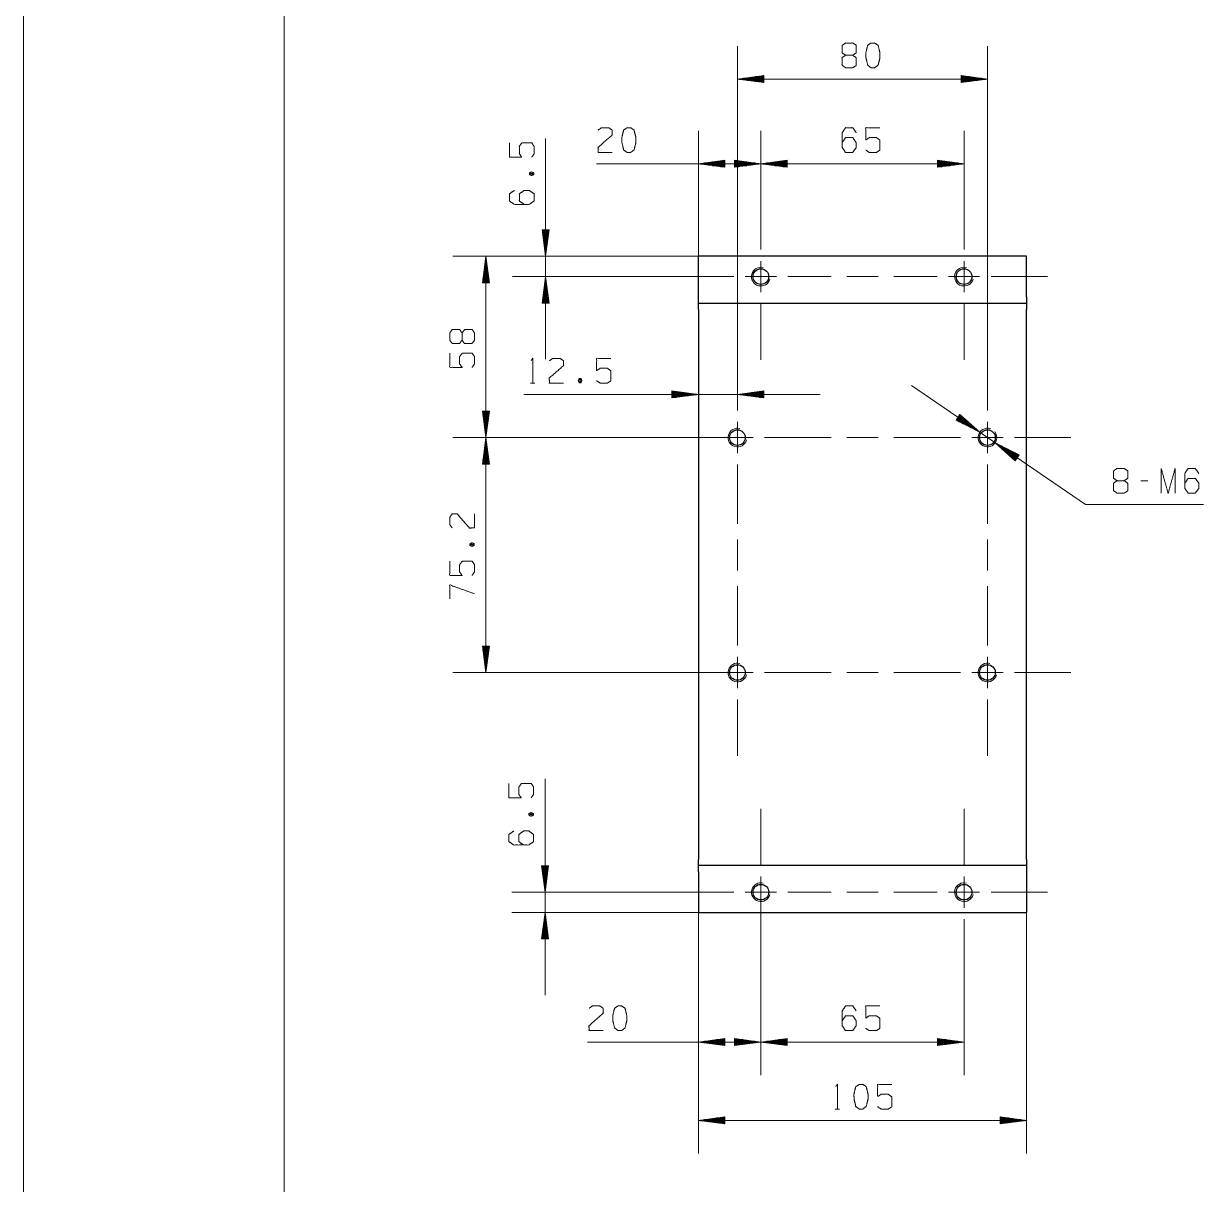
# Model space of a CAD drawing. Header units: millimetres. Extents: x 0 to 210, y 0 to 297.
# Drawn here: x 0 to 113.2, y 111.4 to 222.9 of the extents above; entities that cross this region are included whole.
import ezdxf

# ---------------------------------------------------------------- set-up
doc = ezdxf.new("R2010")
doc.units = ezdxf.units.MM
doc.layers.add('101', color=7, linetype='Continuous', true_color=0xffffff)

msp = doc.modelspace()

# ---------------------------------------------------------------- linework, layer by layer
at = {"layer": '101', "color": 133, "linetype": 'Continuous', "lineweight": 18}
for p, q in [((0, 297), (0, 0)), ((25, 292), (25, 5))]:
    msp.add_line(p, q, dxfattribs=at)
at = {"layer": '101', "color": 22, "linetype": 'Continuous', "lineweight": 18}
for p, q in [((68.51, 191.15), (68.51, 220.74)), ((92.51, 191.15), (92.51, 220.74)), ((71.05, 217.9), (68.51, 217.57)), ((68.51, 217.57), (71.05, 217.23)), ((68.51, 217.57), (92.51, 217.57)), ((71.05, 217.59), (68.71, 217.59)), ((71.05, 217.54), (68.71, 217.54)), ((71.05, 217.64), (69.09, 217.64)), ((71.05, 217.49), (69.09, 217.49)), ((71.05, 217.69), (69.48, 217.69)), ((71.05, 217.44), (69.48, 217.44)), ((71.05, 217.75), (69.86, 217.75)), ((71.05, 217.8), (70.25, 217.8)), ((71.05, 217.85), (70.64, 217.85)), ((71.05, 217.9), (71.02, 217.9)), ((71.05, 217.9), (71.02, 217.9)), ((71.05, 217.23), (71.05, 217.9)), ((89.97, 217.9), (90.01, 217.9)), ((89.97, 217.9), (90.01, 217.9)), ((92.51, 217.57), (89.97, 217.9)), ((89.97, 217.9), (89.97, 217.23)), ((89.97, 217.85), (90.39, 217.85)), ((89.97, 217.8), (90.78, 217.8)), ((89.97, 217.75), (91.16, 217.75)), ((89.97, 217.69), (91.55, 217.69)), ((89.97, 217.64), (91.93, 217.64)), ((89.97, 217.59), (92.32, 217.59)), ((89.97, 217.23), (92.51, 217.57)), ((89.97, 217.54), (92.32, 217.54)), ((89.97, 217.49), (91.93, 217.49)), ((89.97, 217.44), (91.55, 217.44)), ((71.05, 217.39), (69.86, 217.39)), ((71.05, 217.34), (70.25, 217.34)), ((71.05, 217.29), (70.64, 217.29)), ((71.05, 217.24), (71.02, 217.24)), ((71.05, 217.24), (71.02, 217.24)), ((89.97, 217.39), (91.16, 217.39)), ((89.97, 217.34), (90.78, 217.34)), ((89.97, 217.29), (90.39, 217.29)), ((89.97, 217.24), (90.01, 217.24)), ((89.97, 217.24), (90.01, 217.24)), ((50.1, 211.87), (50.1, 190.66)), ((64.76, 200.55), (64.76, 212.61)), ((70.76, 204.37), (70.76, 212.61)), ((70.76, 204.37), (70.76, 212.61)), ((90.26, 204.37), (90.26, 212.61)), ((67.3, 209.77), (64.76, 209.43)), ((67.3, 209.51), (65.34, 209.51)), ((67.3, 209.56), (65.73, 209.56)), ((67.3, 209.61), (66.11, 209.61)), ((67.3, 209.66), (66.5, 209.66)), ((67.3, 209.71), (66.89, 209.71)), ((67.3, 209.76), (67.27, 209.76)), ((67.3, 209.76), (67.27, 209.76)), ((67.3, 209.1), (67.3, 209.77)), ((70.76, 209.43), (68.22, 209.77)), ((68.22, 209.77), (68.22, 209.1)), ((68.22, 209.76), (68.26, 209.76)), ((68.22, 209.76), (68.26, 209.76)), ((68.22, 209.71), (68.64, 209.71)), ((68.22, 209.66), (69.03, 209.66)), ((68.22, 209.61), (69.41, 209.61)), ((68.22, 209.56), (69.8, 209.56)), ((68.22, 209.51), (70.18, 209.51)), ((73.3, 209.77), (70.76, 209.43)), ((73.3, 209.51), (71.34, 209.51)), ((73.3, 209.56), (71.73, 209.56)), ((73.3, 209.61), (72.11, 209.61)), ((73.3, 209.66), (72.5, 209.66)), ((73.3, 209.71), (72.89, 209.71)), ((73.3, 209.76), (73.27, 209.76)), ((73.3, 209.76), (73.27, 209.76)), ((73.3, 209.1), (73.3, 209.77)), ((87.72, 209.77), (87.72, 209.1)), ((90.26, 209.43), (87.72, 209.77)), ((87.72, 209.76), (87.76, 209.76)), ((87.72, 209.76), (87.76, 209.76)), ((87.72, 209.71), (88.14, 209.71)), ((87.72, 209.66), (88.53, 209.66)), ((87.72, 209.61), (88.91, 209.61)), ((87.72, 209.56), (89.3, 209.56)), ((87.72, 209.51), (89.68, 209.51)), ((70.76, 209.43), (54.97, 209.43)), ((64.76, 209.43), (67.3, 209.1)), ((67.3, 209.46), (64.96, 209.46)), ((67.3, 209.41), (64.96, 209.41)), ((67.3, 209.35), (65.34, 209.35)), ((67.3, 209.3), (65.73, 209.3)), ((67.3, 209.25), (66.11, 209.25)), ((67.3, 209.2), (66.5, 209.2)), ((67.3, 209.15), (66.89, 209.15)), ((67.3, 209.1), (67.27, 209.1)), ((67.3, 209.1), (67.27, 209.1)), ((68.22, 209.46), (70.57, 209.46)), ((68.22, 209.1), (70.76, 209.43)), ((68.22, 209.41), (70.57, 209.41)), ((68.22, 209.35), (70.18, 209.35)), ((68.22, 209.3), (69.8, 209.3)), ((68.22, 209.25), (69.41, 209.25)), ((68.22, 209.2), (69.03, 209.2)), ((68.22, 209.15), (68.64, 209.15)), ((68.22, 209.1), (68.26, 209.1)), ((68.22, 209.1), (68.26, 209.1)), ((70.76, 209.43), (73.3, 209.1)), ((70.76, 209.43), (90.26, 209.43)), ((73.3, 209.46), (70.96, 209.46)), ((73.3, 209.41), (70.96, 209.41)), ((73.3, 209.35), (71.34, 209.35)), ((73.3, 209.3), (71.73, 209.3)), ((73.3, 209.25), (72.11, 209.25)), ((73.3, 209.2), (72.5, 209.2)), ((73.3, 209.15), (72.89, 209.15)), ((73.3, 209.1), (73.27, 209.1)), ((73.3, 209.1), (73.27, 209.1)), ((87.72, 209.46), (90.07, 209.46)), ((87.72, 209.1), (90.26, 209.43)), ((87.72, 209.41), (90.07, 209.41)), ((87.72, 209.35), (89.68, 209.35)), ((87.72, 209.3), (89.3, 209.3)), ((87.72, 209.25), (88.91, 209.25)), ((87.72, 209.2), (88.53, 209.2)), ((87.72, 209.15), (88.14, 209.15)), ((87.72, 209.1), (87.76, 209.1)), ((87.72, 209.1), (87.76, 209.1)), ((49.76, 203.09), (50.1, 200.55)), ((50.43, 203.09), (49.76, 203.09)), ((49.77, 203.09), (49.77, 203.06)), ((49.77, 203.09), (49.77, 203.06)), ((49.82, 203.09), (49.82, 202.67)), ((49.87, 203.09), (49.87, 202.29)), ((49.92, 203.09), (49.92, 201.9)), ((49.97, 203.09), (49.97, 201.51)), ((50.02, 203.09), (50.02, 201.13)), ((50.07, 203.09), (50.07, 200.74)), ((50.1, 200.55), (50.43, 203.09)), ((50.12, 203.09), (50.12, 200.74)), ((50.17, 203.09), (50.17, 201.13)), ((50.22, 203.09), (50.22, 201.51)), ((50.27, 203.09), (50.27, 201.9)), ((50.32, 203.09), (50.32, 202.29)), ((50.38, 203.09), (50.38, 202.67)), ((50.43, 203.09), (50.43, 203.06)), ((50.43, 203.09), (50.43, 203.06)), ((64.76, 200.55), (41.2, 200.55)), ((44.37, 200.55), (44.04, 198.01)), ((44.37, 183.15), (44.37, 200.55)), ((44.71, 198.01), (44.37, 200.55)), ((64.76, 200.55), (46.92, 200.55)), ((44.24, 198.01), (44.24, 199.58)), ((44.3, 198.01), (44.3, 199.97)), ((44.35, 198.01), (44.35, 200.36)), ((44.4, 198.01), (44.4, 200.36)), ((44.45, 198.01), (44.45, 199.97)), ((44.5, 198.01), (44.5, 199.58)), ((44.09, 198.01), (44.09, 198.43)), ((44.14, 198.01), (44.14, 198.81)), ((44.19, 198.01), (44.19, 199.2)), ((44.55, 198.01), (44.55, 199.2)), ((44.6, 198.01), (44.6, 198.81)), ((44.65, 198.01), (44.65, 198.43)), ((65, 198.6), (46.92, 198.6)), ((50.1, 198.6), (49.76, 196.06)), ((50.07, 196.06), (50.07, 198.41)), ((50.43, 196.06), (50.1, 198.6)), ((50.12, 196.06), (50.12, 198.41)), ((44.04, 198.01), (44.04, 198.04)), ((44.04, 198.01), (44.04, 198.04)), ((44.04, 198.01), (44.71, 198.01)), ((44.7, 198.01), (44.7, 198.04)), ((44.7, 198.01), (44.7, 198.04)), ((49.92, 196.06), (49.92, 197.25)), ((49.97, 196.06), (49.97, 197.63)), ((50.02, 196.06), (50.02, 198.02)), ((50.17, 196.06), (50.17, 198.02)), ((50.22, 196.06), (50.22, 197.63)), ((50.27, 196.06), (50.27, 197.25)), ((49.76, 196.06), (50.43, 196.06)), ((49.77, 196.06), (49.77, 196.09)), ((49.77, 196.06), (49.77, 196.09)), ((49.82, 196.06), (49.82, 196.48)), ((49.87, 196.06), (49.87, 196.86)), ((50.32, 196.06), (50.32, 196.86)), ((50.38, 196.06), (50.38, 196.48)), ((50.43, 196.06), (50.43, 196.09)), ((50.43, 196.06), (50.43, 196.09)), ((85.22, 188.15), (101.91, 176.71)), ((48.02, 187.28), (76.45, 187.28)), ((62.22, 187.62), (62.22, 186.95)), ((64.76, 187.28), (62.22, 187.62)), ((62.22, 187.61), (62.26, 187.61)), ((62.22, 187.61), (62.26, 187.61)), ((62.22, 187.56), (62.64, 187.56)), ((62.22, 187.51), (63.03, 187.51)), ((62.22, 187.46), (63.41, 187.46)), ((62.22, 187.41), (63.8, 187.41)), ((62.22, 187.36), (64.18, 187.36)), ((62.22, 187.31), (64.57, 187.31)), ((62.22, 186.95), (64.76, 187.28)), ((62.22, 187.26), (64.57, 187.26)), ((62.22, 187.21), (64.18, 187.21)), ((62.22, 187.16), (63.8, 187.16)), ((62.22, 187.11), (63.41, 187.11)), ((62.22, 187.05), (63.03, 187.05)), ((62.22, 187), (62.64, 187)), ((62.22, 186.95), (62.26, 186.95)), ((62.22, 186.95), (62.26, 186.95)), ((71.05, 187.62), (68.51, 187.28)), ((68.51, 187.28), (71.05, 186.95)), ((71.05, 187.31), (68.71, 187.31)), ((71.05, 187.26), (68.71, 187.26)), ((71.05, 187.36), (69.09, 187.36)), ((71.05, 187.21), (69.09, 187.21)), ((71.05, 187.41), (69.48, 187.41)), ((71.05, 187.16), (69.48, 187.16)), ((71.05, 187.46), (69.86, 187.46)), ((71.05, 187.11), (69.86, 187.11)), ((71.05, 187.51), (70.25, 187.51)), ((71.05, 187.05), (70.25, 187.05)), ((71.05, 187.56), (70.64, 187.56)), ((71.05, 187), (70.64, 187)), ((71.05, 187.61), (71.02, 187.61)), ((71.05, 187.61), (71.02, 187.61)), ((71.05, 186.95), (71.02, 186.95)), ((71.05, 186.95), (71.02, 186.95)), ((71.05, 186.95), (71.05, 187.62)), ((44.71, 185.69), (44.04, 185.69)), ((44.04, 185.69), (44.37, 183.15)), ((44.04, 185.69), (44.04, 185.66)), ((44.04, 185.69), (44.04, 185.66)), ((44.09, 185.69), (44.09, 185.27)), ((44.14, 185.69), (44.14, 184.89)), ((44.19, 185.69), (44.19, 184.5)), ((44.24, 185.69), (44.24, 184.11)), ((44.3, 185.69), (44.3, 183.73)), ((44.35, 185.69), (44.35, 183.34)), ((44.37, 183.15), (44.71, 185.69)), ((44.4, 185.69), (44.4, 183.34)), ((44.45, 185.69), (44.45, 183.73)), ((44.5, 185.69), (44.5, 184.11)), ((44.55, 185.69), (44.55, 184.5)), ((44.6, 185.69), (44.6, 184.89)), ((44.65, 185.69), (44.65, 185.27)), ((44.7, 185.69), (44.7, 185.66)), ((44.7, 185.69), (44.7, 185.66)), ((89.86, 185.37), (89.49, 184.82)), ((89.49, 184.82), (91.77, 183.66)), ((89.49, 184.82), (89.52, 184.8)), ((89.49, 184.82), (89.52, 184.8)), ((89.52, 184.86), (89.86, 184.63)), ((89.55, 184.91), (90.21, 184.45)), ((89.58, 184.95), (90.56, 184.28)), ((89.6, 184.99), (90.9, 184.1)), ((89.63, 185.03), (91.25, 183.92)), ((89.66, 185.07), (91.6, 183.75)), ((89.69, 185.12), (91.63, 183.79)), ((89.72, 185.16), (91.34, 184.05)), ((89.75, 185.2), (91.05, 184.31)), ((89.78, 185.24), (90.76, 184.57)), ((89.81, 185.28), (90.47, 184.83)), ((89.83, 185.32), (90.18, 185.09)), ((89.86, 185.37), (89.89, 185.35)), ((91.77, 183.66), (89.86, 185.37)), ((89.86, 185.37), (89.89, 185.35)), ((60.51, 183.15), (41.2, 183.15)), ((68.51, 183.15), (41.2, 183.15)), ((44.37, 183.15), (44.04, 180.61)), ((44.3, 180.61), (44.3, 182.57)), ((44.35, 180.61), (44.35, 182.96)), ((44.37, 160.59), (44.37, 183.15)), ((44.71, 180.61), (44.37, 183.15)), ((44.4, 180.61), (44.4, 182.96)), ((44.45, 180.61), (44.45, 182.57)), ((95.54, 181.48), (93.26, 182.64)), ((93.26, 182.64), (95.16, 180.93)), ((95.34, 181.18), (93.4, 182.51)), ((95.37, 181.23), (93.43, 182.55)), ((95.39, 181.27), (93.78, 182.38)), ((44.14, 180.61), (44.14, 181.41)), ((44.19, 180.61), (44.19, 181.8)), ((44.24, 180.61), (44.24, 182.18)), ((44.5, 180.61), (44.5, 182.18)), ((44.55, 180.61), (44.55, 181.8)), ((44.6, 180.61), (44.6, 181.41)), ((95.31, 181.14), (93.69, 182.25)), ((95.28, 181.1), (93.98, 181.99)), ((95.42, 181.31), (94.12, 182.2)), ((95.25, 181.06), (94.27, 181.73)), ((95.45, 181.35), (94.47, 182.02)), ((95.22, 181.02), (94.56, 181.47)), ((95.48, 181.39), (94.82, 181.85)), ((95.19, 180.97), (94.85, 181.21)), ((95.51, 181.44), (95.16, 181.67)), ((95.16, 180.93), (95.54, 181.48)), ((95.54, 181.48), (95.51, 181.5)), ((95.54, 181.48), (95.51, 181.5)), ((44.04, 180.61), (44.04, 180.64)), ((44.04, 180.61), (44.04, 180.64)), ((44.04, 180.61), (44.71, 180.61)), ((44.09, 180.61), (44.09, 181.03)), ((44.65, 180.61), (44.65, 181.03)), ((44.7, 180.61), (44.7, 180.64)), ((44.7, 180.61), (44.7, 180.64)), ((95.16, 180.93), (95.14, 180.95)), ((95.16, 180.93), (95.14, 180.95)), ((101.91, 176.71), (113.23, 176.71)), ((44.71, 163.13), (44.04, 163.13)), ((44.04, 163.13), (44.37, 160.59)), ((44.04, 163.13), (44.04, 163.1)), ((44.04, 163.13), (44.04, 163.1)), ((44.09, 163.13), (44.09, 162.71)), ((44.14, 163.13), (44.14, 162.33)), ((44.19, 163.13), (44.19, 161.94)), ((44.24, 163.13), (44.24, 161.55)), ((44.3, 163.13), (44.3, 161.17)), ((44.35, 163.13), (44.35, 160.78)), ((44.37, 160.59), (44.71, 163.13)), ((44.4, 163.13), (44.4, 160.78)), ((44.45, 163.13), (44.45, 161.17)), ((44.5, 163.13), (44.5, 161.55)), ((44.55, 163.13), (44.55, 161.94)), ((44.6, 163.13), (44.6, 162.33)), ((44.65, 163.13), (44.65, 162.71)), ((44.7, 163.13), (44.7, 163.1)), ((44.7, 163.13), (44.7, 163.1)), ((68.51, 160.59), (41.2, 160.59)), ((50.05, 129.61), (50.05, 150.37)), ((50.38, 142.04), (49.71, 142.04)), ((49.71, 142.04), (50.05, 139.5)), ((49.72, 142.04), (49.72, 142.01)), ((49.72, 142.04), (49.72, 142.01)), ((49.77, 142.04), (49.77, 141.62)), ((49.82, 142.04), (49.82, 141.24)), ((49.87, 142.04), (49.87, 140.85)), ((49.92, 142.04), (49.92, 140.46)), ((49.97, 142.04), (49.97, 140.08)), ((50.02, 142.04), (50.02, 139.69)), ((50.05, 139.5), (50.38, 142.04)), ((50.07, 142.04), (50.07, 139.69)), ((50.12, 142.04), (50.12, 140.08)), ((50.17, 142.04), (50.17, 140.46)), ((50.22, 142.04), (50.22, 140.85)), ((50.27, 142.04), (50.27, 141.24)), ((50.33, 142.04), (50.33, 141.62)), ((50.38, 142.04), (50.38, 142.01)), ((50.38, 142.04), (50.38, 142.01)), ((64.76, 142.65), (64.76, 121.94)), ((64.76, 142.65), (64.76, 114.41)), ((96.26, 142.65), (96.26, 114.41)), ((65, 139.5), (46.87, 139.5)), ((70.76, 139.5), (70.76, 121.94)), ((64.76, 137.55), (46.87, 137.55)), ((50.05, 137.55), (49.71, 135.01)), ((50.02, 135.01), (50.02, 137.36)), ((50.38, 135.01), (50.05, 137.55)), ((50.07, 135.01), (50.07, 137.36)), ((49.87, 135.01), (49.87, 136.2)), ((49.92, 135.01), (49.92, 136.58)), ((49.97, 135.01), (49.97, 136.97)), ((50.12, 135.01), (50.12, 136.97)), ((50.17, 135.01), (50.17, 136.58)), ((50.22, 135.01), (50.22, 136.2)), ((49.71, 135.01), (50.38, 135.01)), ((49.72, 135.01), (49.72, 135.04)), ((49.72, 135.01), (49.72, 135.04)), ((49.77, 135.01), (49.77, 135.43)), ((49.82, 135.01), (49.82, 135.81)), ((50.27, 135.01), (50.27, 135.81)), ((50.33, 135.01), (50.33, 135.43)), ((50.38, 135.01), (50.38, 135.04)), ((50.38, 135.01), (50.38, 135.04)), ((70.76, 133.73), (70.76, 121.94)), ((90.26, 133.73), (90.26, 121.94)), ((70.76, 125.11), (54.11, 125.11)), ((67.3, 125.45), (64.76, 125.11)), ((64.76, 125.11), (67.3, 124.78)), ((67.3, 125.14), (64.96, 125.14)), ((67.3, 125.09), (64.96, 125.09)), ((67.3, 125.19), (65.34, 125.19)), ((67.3, 125.04), (65.34, 125.04)), ((67.3, 125.24), (65.73, 125.24)), ((67.3, 124.99), (65.73, 124.99)), ((67.3, 125.29), (66.11, 125.29)), ((67.3, 124.94), (66.11, 124.94)), ((67.3, 125.34), (66.5, 125.34)), ((67.3, 124.89), (66.5, 124.89)), ((67.3, 125.39), (66.89, 125.39)), ((67.3, 124.83), (66.89, 124.83)), ((67.3, 125.44), (67.27, 125.44)), ((67.3, 125.44), (67.27, 125.44)), ((67.3, 124.78), (67.27, 124.78)), ((67.3, 124.78), (67.27, 124.78)), ((67.3, 124.78), (67.3, 125.45)), ((70.76, 125.11), (68.22, 125.45)), ((68.22, 125.45), (68.22, 124.78)), ((68.22, 125.44), (68.26, 125.44)), ((68.22, 125.44), (68.26, 125.44)), ((68.22, 125.39), (68.64, 125.39)), ((68.22, 125.34), (69.03, 125.34)), ((68.22, 125.29), (69.41, 125.29)), ((68.22, 125.24), (69.8, 125.24)), ((68.22, 125.19), (70.18, 125.19)), ((68.22, 125.14), (70.57, 125.14)), ((68.22, 124.78), (70.76, 125.11)), ((68.22, 125.09), (70.57, 125.09)), ((68.22, 125.04), (70.18, 125.04)), ((68.22, 124.99), (69.8, 124.99)), ((68.22, 124.94), (69.41, 124.94)), ((68.22, 124.89), (69.03, 124.89)), ((68.22, 124.83), (68.64, 124.83)), ((68.22, 124.78), (68.26, 124.78)), ((68.22, 124.78), (68.26, 124.78)), ((73.3, 125.45), (70.76, 125.11)), ((70.76, 125.11), (73.3, 124.78)), ((70.76, 125.11), (90.26, 125.11)), ((73.3, 125.14), (70.96, 125.14)), ((73.3, 125.09), (70.96, 125.09)), ((73.3, 125.19), (71.34, 125.19)), ((73.3, 125.04), (71.34, 125.04)), ((73.3, 125.24), (71.73, 125.24)), ((73.3, 124.99), (71.73, 124.99)), ((73.3, 125.29), (72.11, 125.29)), ((73.3, 124.94), (72.11, 124.94)), ((73.3, 125.34), (72.5, 125.34)), ((73.3, 124.89), (72.5, 124.89)), ((73.3, 125.39), (72.89, 125.39)), ((73.3, 124.83), (72.89, 124.83)), ((73.3, 125.44), (73.27, 125.44)), ((73.3, 125.44), (73.27, 125.44)), ((73.3, 124.78), (73.27, 124.78)), ((73.3, 124.78), (73.27, 124.78)), ((73.3, 124.78), (73.3, 125.45)), ((90.26, 125.11), (87.72, 125.45)), ((87.72, 125.45), (87.72, 124.78)), ((87.72, 125.44), (87.76, 125.44)), ((87.72, 125.44), (87.76, 125.44)), ((87.72, 125.39), (88.14, 125.39)), ((87.72, 125.34), (88.53, 125.34)), ((87.72, 125.29), (88.91, 125.29)), ((87.72, 125.24), (89.3, 125.24)), ((87.72, 125.19), (89.68, 125.19)), ((87.72, 125.14), (90.07, 125.14)), ((87.72, 124.78), (90.26, 125.11)), ((87.72, 125.09), (90.07, 125.09)), ((87.72, 125.04), (89.68, 125.04)), ((87.72, 124.99), (89.3, 124.99)), ((87.72, 124.94), (88.91, 124.94)), ((87.72, 124.89), (88.53, 124.89)), ((87.72, 124.83), (88.14, 124.83)), ((87.72, 124.78), (87.76, 124.78)), ((87.72, 124.78), (87.76, 124.78)), ((67.3, 117.92), (64.76, 117.59)), ((67.3, 117.77), (66.11, 117.77)), ((67.3, 117.82), (66.5, 117.82)), ((67.3, 117.87), (66.89, 117.87)), ((67.3, 117.92), (67.27, 117.92)), ((67.3, 117.92), (67.27, 117.92)), ((67.3, 117.25), (67.3, 117.92)), ((96.26, 117.59), (93.72, 117.92)), ((93.72, 117.92), (93.76, 117.92)), ((93.72, 117.92), (93.76, 117.92)), ((93.72, 117.92), (93.72, 117.25)), ((93.72, 117.87), (94.14, 117.87)), ((93.72, 117.82), (94.53, 117.82)), ((93.72, 117.77), (94.91, 117.77)), ((64.76, 117.59), (67.3, 117.25)), ((64.76, 117.59), (96.26, 117.59)), ((67.3, 117.61), (64.96, 117.61)), ((67.3, 117.56), (64.96, 117.56)), ((67.3, 117.66), (65.34, 117.66)), ((67.3, 117.51), (65.34, 117.51)), ((67.3, 117.71), (65.73, 117.71)), ((67.3, 117.46), (65.73, 117.46)), ((67.3, 117.41), (66.11, 117.41)), ((67.3, 117.36), (66.5, 117.36)), ((67.3, 117.31), (66.89, 117.31)), ((67.3, 117.26), (67.27, 117.26)), ((67.3, 117.26), (67.27, 117.26)), ((93.72, 117.71), (95.3, 117.71)), ((93.72, 117.66), (95.68, 117.66)), ((93.72, 117.61), (96.07, 117.61)), ((93.72, 117.25), (96.26, 117.59)), ((93.72, 117.56), (96.07, 117.56)), ((93.72, 117.51), (95.68, 117.51)), ((93.72, 117.46), (95.3, 117.46)), ((93.72, 117.41), (94.91, 117.41)), ((93.72, 117.36), (94.53, 117.36)), ((93.72, 117.31), (94.14, 117.31)), ((93.72, 117.26), (93.76, 117.26)), ((93.72, 117.26), (93.76, 117.26))]:
    msp.add_line(p, q, dxfattribs=at)
at = {"layer": '101', "color": 72, "linetype": 'Continuous', "lineweight": 18}
for p, q in [((48.55, 208.4), (48.98, 208.56)), ((48.65, 188.38), (49.08, 188.38)), ((53.33, 188.83), (53.49, 188.4)), ((107.91, 179.01), (107.24, 179.01)), ((42.83, 172.79), (43.25, 172.95)), ((48.5, 146.89), (48.93, 147.05)), ((77.89, 118.68), (78.32, 118.68))]:
    msp.add_line(p, q, dxfattribs=at)
at = {"layer": '101', "color": 151, "linetype": 'Continuous', "lineweight": 18}
for p, q in [((70.76, 201.6), (70.76, 206.6)), ((90.26, 201.6), (90.26, 206.6)), ((70.76, 201.19), (70.76, 204.37)), ((90.26, 201.19), (90.26, 204.37)), ((70.76, 197.1), (70.76, 200.1)), ((70.76, 197.6), (70.76, 199.6)), ((90.26, 197.1), (90.26, 200.1)), ((90.26, 197.6), (90.26, 199.6)), ((67.76, 198.6), (62.76, 198.6)), ((68.17, 198.6), (65, 198.6)), ((69.26, 198.6), (72.26, 198.6)), ((69.76, 198.6), (71.77, 198.6)), ((73.35, 198.6), (76.53, 198.6)), ((73.76, 198.6), (77.51, 198.6)), ((79.01, 198.6), (82.01, 198.6)), ((83.51, 198.6), (87.26, 198.6)), ((87.67, 198.6), (84.5, 198.6)), ((88.76, 198.6), (91.76, 198.6)), ((89.26, 198.6), (91.27, 198.6)), ((92.85, 198.6), (96.03, 198.6)), ((93.26, 198.6), (98.26, 198.6)), ((70.76, 196.01), (70.76, 192.83)), ((90.26, 196.01), (90.26, 192.83)), ((70.76, 195.6), (70.76, 190.6)), ((90.26, 195.6), (90.26, 190.6)), ((68.51, 186.15), (68.51, 191.15)), ((68.51, 186.15), (68.51, 191.15)), ((92.51, 186.15), (92.51, 191.15)), ((92.51, 186.15), (92.51, 191.15)), ((68.51, 185.74), (68.51, 188.92)), ((92.51, 185.74), (92.51, 188.92)), ((68.51, 181.65), (68.51, 184.65)), ((68.51, 181.65), (68.51, 184.65)), ((92.51, 181.65), (92.51, 184.65)), ((92.51, 181.65), (92.51, 184.65)), ((68.51, 182.15), (68.51, 184.15)), ((92.51, 182.15), (92.51, 184.15)), ((65.51, 183.15), (60.51, 183.15)), ((65.51, 183.15), (60.51, 183.15)), ((65.92, 183.15), (62.75, 183.15)), ((67.01, 183.15), (70.01, 183.15)), ((70.01, 183.15), (67.01, 183.15)), ((67.51, 183.15), (69.52, 183.15)), ((71.1, 183.15), (74.28, 183.15)), ((71.51, 183.15), (77.51, 183.15)), ((71.51, 183.15), (76.51, 183.15)), ((79.01, 183.15), (82.01, 183.15)), ((83.51, 183.15), (89.51, 183.15)), ((89.51, 183.15), (84.51, 183.15)), ((89.92, 183.15), (86.75, 183.15)), ((94.01, 183.15), (91.01, 183.15)), ((91.01, 183.15), (94.01, 183.15)), ((91.51, 183.15), (93.52, 183.15)), ((95.1, 183.15), (98.28, 183.15)), ((95.51, 183.15), (100.51, 183.15)), ((95.51, 183.15), (100.51, 183.15)), ((68.51, 180.56), (68.51, 177.38)), ((68.51, 180.15), (68.51, 175.15)), ((68.51, 174.87), (68.51, 180.15)), ((92.51, 180.56), (92.51, 177.38)), ((92.51, 174.87), (92.51, 180.15)), ((92.51, 180.15), (92.51, 175.15)), ((68.51, 170.37), (68.51, 173.37)), ((92.51, 170.37), (92.51, 173.37)), ((68.51, 163.59), (68.51, 168.87)), ((92.51, 163.59), (92.51, 168.87)), ((68.51, 163.59), (68.51, 168.59)), ((92.51, 163.59), (92.51, 168.59)), ((68.51, 163.18), (68.51, 166.36)), ((92.51, 163.18), (92.51, 166.36)), ((68.51, 159.09), (68.51, 162.09)), ((68.51, 159.09), (68.51, 162.09)), ((92.51, 159.09), (92.51, 162.09)), ((92.51, 159.09), (92.51, 162.09)), ((68.51, 159.59), (68.51, 161.59)), ((92.51, 159.59), (92.51, 161.59)), ((65.51, 160.59), (60.51, 160.59)), ((65.51, 160.59), (60.51, 160.59)), ((65.92, 160.59), (62.75, 160.59)), ((67.01, 160.59), (70.01, 160.59)), ((70.01, 160.59), (67.01, 160.59)), ((67.51, 160.59), (69.52, 160.59)), ((71.1, 160.59), (74.28, 160.59)), ((71.51, 160.59), (77.51, 160.59)), ((71.51, 160.59), (76.51, 160.59)), ((79.01, 160.59), (82.01, 160.59)), ((83.51, 160.59), (89.51, 160.59)), ((89.51, 160.59), (84.51, 160.59)), ((89.92, 160.59), (86.75, 160.59)), ((91.01, 160.59), (94.01, 160.59)), ((94.01, 160.59), (91.01, 160.59)), ((91.51, 160.59), (93.52, 160.59)), ((95.1, 160.59), (98.28, 160.59)), ((95.51, 160.59), (100.51, 160.59)), ((95.51, 160.59), (100.51, 160.59)), ((68.51, 158), (68.51, 154.82)), ((68.51, 157.59), (68.51, 152.59)), ((68.51, 157.59), (68.51, 152.59)), ((92.51, 158), (92.51, 154.82)), ((92.51, 157.59), (92.51, 152.59)), ((92.51, 157.59), (92.51, 152.59)), ((70.76, 142.5), (70.76, 147.5)), ((90.26, 142.5), (90.26, 147.5)), ((70.76, 142.09), (70.76, 145.27)), ((90.26, 142.09), (90.26, 145.27)), ((70.76, 138), (70.76, 141)), ((70.76, 138.5), (70.76, 140.5)), ((90.26, 138), (90.26, 141)), ((90.26, 138.5), (90.26, 140.5)), ((67.76, 139.5), (62.76, 139.5)), ((68.17, 139.5), (65, 139.5)), ((69.26, 139.5), (72.26, 139.5)), ((69.76, 139.5), (71.77, 139.5)), ((73.35, 139.5), (76.53, 139.5)), ((73.76, 139.5), (77.51, 139.5)), ((79.01, 139.5), (82.01, 139.5)), ((83.51, 139.5), (87.26, 139.5)), ((87.67, 139.5), (84.5, 139.5)), ((88.76, 139.5), (91.76, 139.5)), ((89.26, 139.5), (91.27, 139.5)), ((92.85, 139.5), (96.03, 139.5)), ((93.26, 139.5), (98.26, 139.5)), ((70.76, 136.91), (70.76, 133.73)), ((70.76, 136.5), (70.76, 131.5)), ((90.26, 136.91), (90.26, 133.73)), ((90.26, 136.5), (90.26, 131.5))]:
    msp.add_line(p, q, dxfattribs=at)
at = {"layer": '101', "color": 163, "linetype": 'Continuous', "lineweight": 25}
for p, q in [((64.76, 196.65), (64.76, 200.55)), ((96.26, 200.55), (64.76, 200.55)), ((96.26, 196.65), (96.26, 200.55)), ((64.76, 196.05), (96.26, 196.05)), ((64.76, 195.45), (64.76, 142.65)), ((96.26, 142.65), (96.26, 195.45)), ((96.26, 142.05), (64.76, 142.05)), ((64.76, 141.45), (64.76, 137.55)), ((96.26, 141.45), (96.26, 137.55)), ((64.76, 137.55), (96.26, 137.55))]:
    msp.add_line(p, q, dxfattribs=at)
at = {"layer": '101', "color": 153, "linetype": 'Continuous', "lineweight": 18}
for p, q in [((69.86, 183.15), (67.16, 183.15)), ((68.51, 183.15), (68.51, 181.8))]:
    msp.add_line(p, q, dxfattribs=at)
at = {"layer": '101', "color": 163, "linetype": 'Continuous', "lineweight": 25}
for centre in [(70.76, 198.6), (90.26, 198.6), (68.51, 183.15), (92.51, 183.15), (68.51, 160.59), (92.51, 160.59), (70.76, 139.5), (90.26, 139.5)]:
    msp.add_circle(centre, 0.75, dxfattribs=at)
at = {"layer": '101', "color": 163, "linetype": 'Continuous', "lineweight": 13}
for centre in [(70.76, 198.6), (90.26, 198.6), (68.51, 183.15), (92.51, 183.15), (68.51, 160.59), (92.51, 160.59), (70.76, 139.5), (90.26, 139.5)]:
    msp.add_arc(centre, 0.9, 75, 345, dxfattribs=at)
at = {"layer": '101', "color": 22, "linetype": 'Continuous', "lineweight": 18}
for start, end in [(71.4029, 75), (345, 39.7506)]:
    msp.add_arc((92.51, 183.15), 0.9, start, end, dxfattribs=at)
at = {"layer": '101', "color": 72, "linetype": 'Continuous', "lineweight": 18}
for points, knots in [([(78.89, 219.86), (78.57, 220.08), (78.57, 220.81), (78.89, 221.03), (79.58, 221.03), (79.92, 220.81), (79.92, 220.08), (79.58, 219.86), (78.89, 219.86), (78.55, 219.61), (78.55, 218.91), (78.89, 218.66), (79.58, 218.66), (79.92, 218.88), (79.92, 219.61), (79.58, 219.86)], [0, 0, 0.047575, 0.136086, 0.18366, 0.267816, 0.317166, 0.405678, 0.45503, 0.539186, 0.590298, 0.675758, 0.72687, 0.811026, 0.860377, 0.948888, 1, 1]), ([(81.68, 218.66), (82.02, 218.91), (82.19, 219.61), (82.19, 220.08), (82.02, 220.81), (81.68, 221.03), (81.34, 221.03), (81.01, 220.81), (80.83, 220.08), (80.85, 219.61), (81.01, 218.91), (81.34, 218.66), (81.68, 218.66)], [0, 0, 0.067524, 0.183971, 0.260585, 0.380943, 0.446141, 0.500306, 0.565504, 0.685863, 0.762529, 0.878311, 0.945835, 1, 1]), ([(55.15, 212.67), (55.47, 212.9), (56.16, 212.9), (56.49, 212.67), (56.49, 212.2), (55.13, 211), (55.15, 210.52), (56.49, 210.52)], [0, 0, 0.069692, 0.192978, 0.265274, 0.350226, 0.674742, 0.759752, 1, 1]), ([(58.26, 210.52), (58.59, 210.77), (58.77, 211.47), (58.77, 211.95), (58.59, 212.67), (58.26, 212.9), (57.92, 212.9), (57.59, 212.67), (57.41, 211.95), (57.43, 211.47), (57.59, 210.77), (57.92, 210.52), (58.26, 210.52)], [0, 0, 0.067525, 0.183973, 0.260583, 0.380943, 0.446142, 0.500307, 0.565505, 0.685864, 0.762528, 0.87831, 0.945835, 1, 1]), ([(78.57, 211.47), (78.89, 211.95), (79.58, 211.95), (79.92, 211.47), (79.92, 211), (79.58, 210.52), (78.89, 210.52), (78.57, 211), (78.57, 212.42), (78.89, 212.9), (79.58, 212.9), (79.92, 212.42)], [0, 0, 0.076963, 0.16976, 0.248072, 0.312019, 0.39033, 0.483128, 0.560091, 0.751928, 0.828891, 0.921688, 1, 1]), ([(80.83, 210.75), (81.17, 210.52), (81.86, 210.52), (82.19, 210.75), (82.19, 211.7), (81.86, 211.95), (81.17, 211.95), (80.83, 211.72), (80.83, 212.9), (82.19, 212.9)], [0, 0, 0.062228, 0.168344, 0.230572, 0.376816, 0.441265, 0.547381, 0.609608, 0.790489, 1, 1]), ([(48.78, 210.07), (49, 210.41), (49, 211.1), (48.78, 211.44), (47.83, 211.44), (47.58, 211.1), (47.58, 210.41), (47.8, 210.07), (46.63, 210.07), (46.63, 211.44)], [0, 0, 0.062229, 0.168343, 0.230572, 0.376815, 0.441266, 0.54738, 0.609609, 0.790488, 1, 1]), ([(48.98, 208.4), (48.98, 208.56), (48.75, 208.65), (48.55, 208.56), (48.55, 208.4), (48.75, 208.31), (48.98, 208.4), (48.55, 208.56)], [0, 0, 0.09398, 0.236785, 0.365957, 0.459936, 0.589108, 0.731913, 1, 1]), ([(48.05, 205.54), (47.58, 205.86), (47.58, 206.55), (48.05, 206.88), (48.53, 206.88), (49, 206.55), (49, 205.86), (48.53, 205.54), (47.1, 205.54), (46.63, 205.86), (46.63, 206.55), (47.1, 206.88)], [0, 0, 0.076964, 0.169762, 0.248073, 0.312018, 0.39033, 0.483127, 0.560092, 0.751927, 0.828891, 0.921688, 1, 1]), ([(42.08, 192.5), (41.85, 192.19), (41.13, 192.19), (40.9, 192.5), (40.9, 193.19), (41.13, 193.53), (41.85, 193.53), (42.08, 193.19), (42.08, 192.5), (42.33, 192.17), (43.03, 192.17), (43.28, 192.5), (43.28, 193.19), (43.05, 193.53), (42.33, 193.53), (42.08, 193.19)], [0, 0, 0.047575, 0.136086, 0.183661, 0.267817, 0.317166, 0.405678, 0.455028, 0.539184, 0.590298, 0.675757, 0.726871, 0.811027, 0.860377, 0.948888, 1, 1]), ([(43.05, 189.89), (43.28, 190.23), (43.28, 190.92), (43.05, 191.25), (42.1, 191.25), (41.85, 190.92), (41.85, 190.23), (42.08, 189.89), (40.9, 189.89), (40.9, 191.25)], [0, 0, 0.062229, 0.168345, 0.230571, 0.376816, 0.441264, 0.547379, 0.609609, 0.79049, 1, 1]), ([(48.72, 190.55), (48.86, 190.75), (48.86, 188.38)], [0, 0, 0.093492, 1, 1]), ([(50.47, 190.53), (50.79, 190.75), (51.48, 190.75), (51.81, 190.53), (51.81, 190.05), (50.45, 188.85), (50.47, 188.38), (51.81, 188.38)], [0, 0, 0.069692, 0.192977, 0.265273, 0.350228, 0.67474, 0.759753, 1, 1]), ([(55, 188.6), (55.34, 188.38), (56.03, 188.38), (56.37, 188.6), (56.37, 189.55), (56.03, 189.8), (55.34, 189.8), (55, 189.58), (55, 190.75), (56.37, 190.75)], [0, 0, 0.062228, 0.168343, 0.230571, 0.376815, 0.441266, 0.547381, 0.609609, 0.79049, 1, 1]), ([(53.33, 188.4), (53.49, 188.4), (53.58, 188.63), (53.49, 188.83), (53.33, 188.83), (53.24, 188.63), (53.33, 188.4), (53.49, 188.83)], [0, 0, 0.093978, 0.236788, 0.365957, 0.459935, 0.589105, 0.731916, 1, 1]), ([(104.94, 179.01), (104.62, 179.23), (104.62, 179.96), (104.94, 180.18), (105.63, 180.18), (105.97, 179.96), (105.97, 179.23), (105.63, 179.01), (104.94, 179.01), (104.61, 178.76), (104.61, 178.06), (104.94, 177.81), (105.63, 177.81), (105.97, 178.03), (105.97, 178.76), (105.63, 179.01)], [0, 0, 0.047573, 0.136085, 0.183658, 0.267814, 0.317165, 0.405677, 0.455029, 0.539184, 0.590296, 0.675757, 0.726868, 0.811024, 0.860376, 0.948887, 1, 1]), ([(109.18, 177.81), (109.18, 180.18), (109.85, 177.81), (110.52, 180.18), (110.52, 177.81)], [0, 0, 0.245192, 0.5, 0.754808, 1, 1]), ([(111.45, 178.76), (111.77, 179.23), (112.46, 179.23), (112.8, 178.76), (112.8, 178.28), (112.46, 177.81), (111.77, 177.81), (111.45, 178.28), (111.45, 179.71), (111.77, 180.18), (112.46, 180.18), (112.8, 179.71)], [0, 0, 0.076962, 0.169761, 0.248072, 0.312019, 0.39033, 0.483129, 0.560091, 0.751928, 0.82889, 0.921689, 1, 1]), ([(41.13, 174.48), (40.9, 174.8), (40.9, 175.49), (41.13, 175.82), (41.6, 175.82), (42.8, 174.46), (43.28, 174.48), (43.28, 175.82)], [0, 0, 0.069691, 0.192979, 0.265274, 0.350228, 0.674741, 0.759753, 1, 1]), ([(43.25, 172.79), (43.25, 172.95), (43.03, 173.04), (42.83, 172.95), (42.83, 172.79), (43.03, 172.7), (43.25, 172.79), (42.83, 172.95)], [0, 0, 0.093974, 0.236783, 0.365957, 0.459931, 0.589104, 0.731914, 1, 1]), ([(43.05, 169.91), (43.28, 170.25), (43.28, 170.94), (43.05, 171.27), (42.1, 171.27), (41.85, 170.94), (41.85, 170.25), (42.08, 169.91), (40.9, 169.91), (40.9, 171.27)], [0, 0, 0.062228, 0.168343, 0.230571, 0.376816, 0.441265, 0.547381, 0.609609, 0.79049, 1, 1]), ([(43.28, 168.15), (40.9, 169), (40.9, 167.65)], [0, 0, 0.652471, 1, 1]), ([(48.73, 148.57), (48.95, 148.9), (48.95, 149.59), (48.73, 149.93), (47.78, 149.93), (47.53, 149.59), (47.53, 148.9), (47.75, 148.57), (46.58, 148.57), (46.58, 149.93)], [0, 0, 0.062228, 0.168343, 0.230571, 0.376815, 0.441265, 0.54738, 0.609608, 0.79049, 1, 1]), ([(48.93, 146.89), (48.93, 147.05), (48.7, 147.14), (48.5, 147.05), (48.5, 146.89), (48.7, 146.8), (48.93, 146.89), (48.5, 147.05)], [0, 0, 0.093974, 0.236783, 0.365957, 0.459931, 0.589105, 0.731914, 1, 1]), ([(48, 144.03), (47.53, 144.35), (47.53, 145.04), (48, 145.38), (48.48, 145.38), (48.95, 145.04), (48.95, 144.35), (48.48, 144.03), (47.05, 144.03), (46.58, 144.35), (46.58, 145.04), (47.05, 145.38)], [0, 0, 0.076963, 0.169761, 0.248073, 0.312018, 0.39033, 0.483128, 0.560091, 0.751926, 0.82889, 0.921687, 1, 1]), ([(54.28, 128.36), (54.6, 128.58), (55.29, 128.58), (55.63, 128.36), (55.63, 127.88), (54.26, 126.68), (54.28, 126.21), (55.63, 126.21)], [0, 0, 0.069692, 0.192977, 0.265274, 0.350227, 0.674741, 0.759753, 1, 1]), ([(57.39, 126.21), (57.73, 126.46), (57.9, 127.16), (57.9, 127.63), (57.73, 128.36), (57.39, 128.58), (57.05, 128.58), (56.72, 128.36), (56.54, 127.63), (56.56, 127.16), (56.72, 126.46), (57.05, 126.21), (57.39, 126.21)], [0, 0, 0.067526, 0.183971, 0.260583, 0.380942, 0.44614, 0.500306, 0.565504, 0.685863, 0.762528, 0.878309, 0.945834, 1, 1]), ([(78.57, 127.16), (78.89, 127.63), (79.58, 127.63), (79.91, 127.16), (79.91, 126.68), (79.58, 126.21), (78.89, 126.21), (78.57, 126.68), (78.57, 128.11), (78.89, 128.58), (79.58, 128.58), (79.91, 128.11)], [0, 0, 0.076963, 0.169761, 0.248073, 0.312018, 0.390331, 0.483129, 0.560092, 0.751927, 0.82889, 0.921688, 1, 1]), ([(80.83, 126.43), (81.16, 126.21), (81.85, 126.21), (82.19, 126.43), (82.19, 127.38), (81.85, 127.63), (81.16, 127.63), (80.83, 127.41), (80.83, 128.58), (82.19, 128.58)], [0, 0, 0.062228, 0.168344, 0.230572, 0.376816, 0.441265, 0.547381, 0.609609, 0.79049, 1, 1]), ([(77.96, 120.85), (78.11, 121.05), (78.11, 118.68)], [0, 0, 0.093492, 1, 1]), ([(80.54, 118.68), (80.88, 118.93), (81.05, 119.63), (81.05, 120.1), (80.88, 120.83), (80.54, 121.05), (80.21, 121.05), (79.87, 120.83), (79.69, 120.1), (79.71, 119.63), (79.87, 118.93), (80.21, 118.68), (80.54, 118.68)], [0, 0, 0.067526, 0.183971, 0.260583, 0.380943, 0.446141, 0.500306, 0.565505, 0.685864, 0.762529, 0.87831, 0.945835, 1, 1]), ([(81.97, 118.9), (82.31, 118.68), (82.99, 118.68), (83.33, 118.9), (83.33, 119.85), (82.99, 120.1), (82.31, 120.1), (81.97, 119.88), (81.97, 121.05), (83.33, 121.05)], [0, 0, 0.062228, 0.168343, 0.230571, 0.376815, 0.441265, 0.54738, 0.609608, 0.79049, 1, 1])]:
    msp.add_open_spline(points, degree=1, knots=knots, dxfattribs=at)
at = {"layer": '101', "color": 163, "linetype": 'Continuous', "lineweight": 25}
for points in [[(64.76, 196.05), (64.76, 196.65)], [(64.76, 195.45), (64.76, 196.05)], [(96.26, 196.65), (96.26, 196.05)], [(96.26, 196.05), (96.26, 195.45)], [(64.76, 142.05), (64.76, 142.65)], [(64.76, 141.45), (64.76, 142.05)], [(96.26, 142.65), (96.26, 142.05)], [(96.26, 142.05), (96.26, 141.45)]]:
    msp.add_open_spline(points, degree=1, dxfattribs=at)

doc.saveas('drawing.dxf')
